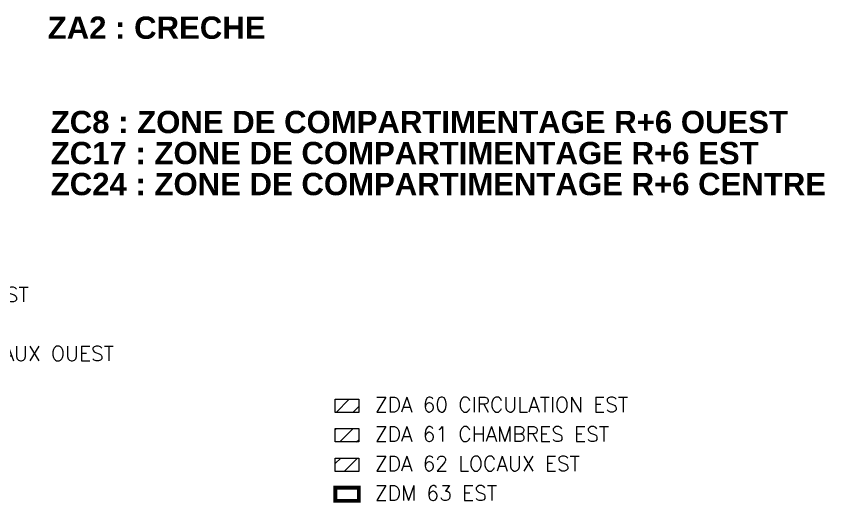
# Model space of a CAD drawing. Header units: millimetres. Extents: x 118.5 to 196.2, y -9.6 to 71.6.
# Drawn here: x 163.52 to 196.19, y 22.55 to 42.19 of the extents above; entities that cross this region are included whole.
import ezdxf

# ---------------------------------------------------------------- set-up
doc = ezdxf.new("R2010")
doc.units = ezdxf.units.MM
doc.layers.add('ATEIS ZONES MES', color=7, linetype='Continuous')
doc.layers.add('JCC-ZONING ZDA-ZDM', color=5, linetype='Continuous')
doc.styles.add('JOHNSON', font='')
doc.styles.get("Standard").update_dxf_attribs({"font": 'romans.shx'})
doc.styles.get('JOHNSON').set_extended_font_data('Arial', bold=True)
pattern_1 = [(45, (131.8221, -11.0178), (-0.3367596, 0.3367596), [])]

msp = doc.modelspace()

# ---------------------------------------------------------------- hatches: boundary and pattern name
at = {"layer": 'JCC-ZONING ZDA-ZDM'}
h = msp.add_hatch(dxfattribs=at)
h.set_pattern_fill('ANSI31', color=11, scale=0.15, style=0)
h.set_pattern_definition(pattern_1)
h.paths.add_polyline_path([(176.411, 26.728), (177.357, 26.728), (177.357, 26.191), (176.411, 26.191)])
h = msp.add_hatch(dxfattribs=at)
h.set_pattern_fill('ANSI31', color=184, scale=0.15, style=0)
h.set_pattern_definition(pattern_1)
h.paths.add_polyline_path([(176.411, 25.538), (177.357, 25.538), (177.357, 25.001), (176.411, 25.001)])
h = msp.add_hatch(dxfattribs=at)
h.set_pattern_fill('ANSI31', color=4, scale=0.15, style=0)
h.set_pattern_definition([(45, (92.94965, -18.2455), (-0.3367596, 0.3367596), [])])
h.paths.add_polyline_path([(176.411, 24.348), (177.357, 24.348), (177.357, 23.811), (176.411, 23.811)])

# ---------------------------------------------------------------- linework, layer by layer
at = {"layer": 'JCC-ZONING ZDA-ZDM', "color": 42}
msp.add_lwpolyline([(176.411, 26.728), (177.357, 26.728), (177.357, 26.191), (176.411, 26.191)], close=True, dxfattribs=at)
at = {"layer": 'JCC-ZONING ZDA-ZDM', "color": 106}
msp.add_lwpolyline([(176.411, 25.538), (177.357, 25.538), (177.357, 25.001), (176.411, 25.001)], close=True, dxfattribs=at)
at = {"layer": 'JCC-ZONING ZDA-ZDM', "color": 4}
msp.add_lwpolyline([(176.411, 24.348), (177.357, 24.348), (177.357, 23.811), (176.411, 23.811)], close=True, dxfattribs=at)
at = {"layer": 'JCC-ZONING ZDA-ZDM', "color": 201, "const_width": 0.15}
msp.add_lwpolyline([(176.411, 23.157), (177.357, 23.157), (177.357, 22.62), (176.411, 22.62)], close=True, dxfattribs=at)

# ---------------------------------------------------------------- texts
at = {"layer": 'ATEIS ZONES MES', "color": 0, "char_height": 0.9, "attachment_point": 1, "style": 'JOHNSON'}
for s, insert, width in [('ZA2 : CRECHE', (164.789, 42.172), 30.45065), ('ZC8 : ZONE DE COMPARTIMENTAGE R+6 OUEST', (164.912, 38.365), 39.97498), ('ZC17 : ZONE DE COMPARTIMENTAGE R+6 EST', (164.912, 37.113), 39.97498), ('ZC24 : ZONE DE COMPARTIMENTAGE R+6 CENTRE', (164.912, 35.861), 39.97498)]:
    msp.add_mtext(s, dxfattribs=dict(at, insert=insert, width=width))
at = {"layer": 'JCC-ZONING ZDA-ZDM', "color": 56, "insert": (152.139, 31.253), "char_height": 0.6, "width": 18.5478, "attachment_point": 1}
msp.add_mtext('ZDA 260 CIRCULATION OUEST', dxfattribs=at)
at = {"layer": 'JCC-ZONING ZDA-ZDM', "color": 31, "insert": (152.139, 28.873), "char_height": 0.6, "width": 18.5478, "attachment_point": 1}
msp.add_mtext('ZDA 262 BUREAUX ET LOCAUX OUEST', dxfattribs=at)
at = {"layer": 'JCC-ZONING ZDA-ZDM', "color": 42, "insert": (178.009, 26.809), "char_height": 0.6, "width": 18.5478, "attachment_point": 1}
msp.add_mtext('ZDA 60 CIRCULATION EST', dxfattribs=at)
at = {"layer": 'JCC-ZONING ZDA-ZDM', "color": 106, "insert": (178.009, 25.619), "char_height": 0.6, "width": 18.5478, "attachment_point": 1}
msp.add_mtext('ZDA 61 CHAMBRES EST', dxfattribs=at)
at = {"layer": 'JCC-ZONING ZDA-ZDM', "color": 4, "insert": (178.009, 24.428), "char_height": 0.6, "width": 18.5478, "attachment_point": 1}
msp.add_mtext('ZDA 62 LOCAUX EST', dxfattribs=at)
at = {"layer": 'JCC-ZONING ZDA-ZDM', "color": 201, "insert": (178.009, 23.238), "char_height": 0.6, "width": 6.6462, "attachment_point": 1}
msp.add_mtext('ZDM 63 EST', dxfattribs=at)

doc.saveas('drawing.dxf')
